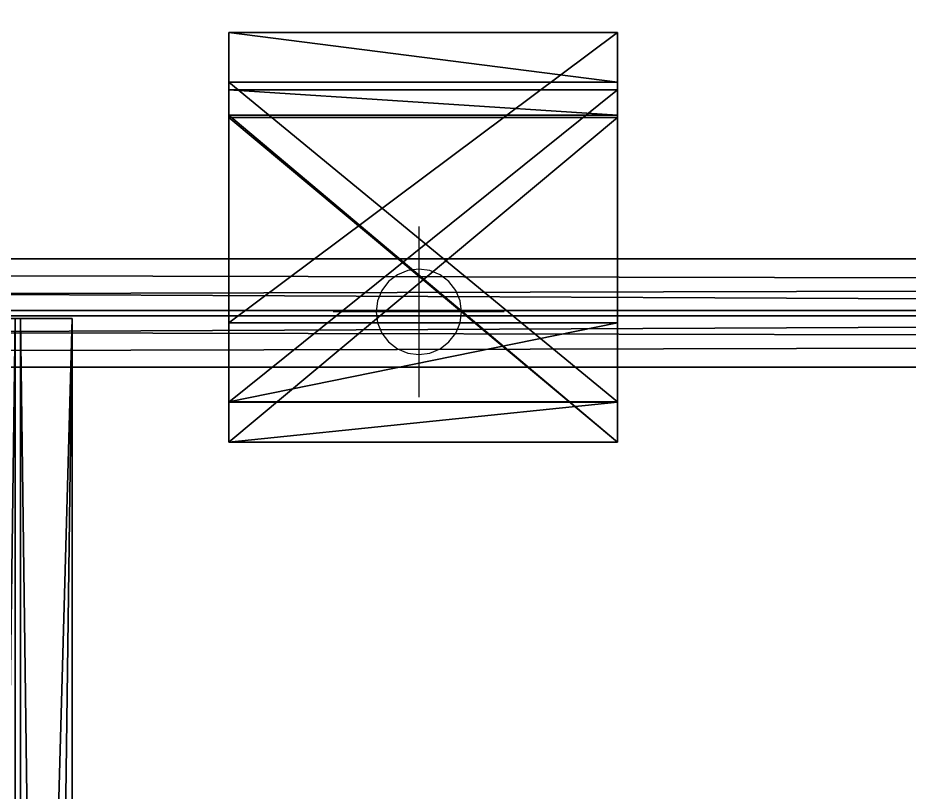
# Model space of a CAD drawing. Header units: metres. Extents: x -27 to 27, y -52.9 to 26.5.
# Drawn here: x -9.168 to -7.082, y -2.953 to -1.141 of the extents above; entities that cross this region are included whole.
import ezdxf

# ---------------------------------------------------------------- set-up
doc = ezdxf.new("R2010")
doc.units = ezdxf.units.M
for name, color, linetype, true_color in [('Rigging Audio', 7, 'Continuous', 0xffffff), ('Rigging Beams', 7, 'Continuous', 0xffffff), ('Rigging Points', 7, 'Continuous', 0xfff9f9)]:
    doc.layers.add(name, color=color, linetype=linetype, true_color=true_color)

# ---------------------------------------------------------------- blocks, each defined once
blk = doc.blocks.new('Rigging Point_ Circle')
for points in [[(0, 0.2, 0), (0, 0.1, 0)], [(-0.05, 0.0866, 0), (-0.0707, 0.0707, 0)], [(-0.0259, 0.0966, 0), (-0.05, 0.0866, 0)], [(0, 0.1, 0), (-0.0259, 0.0966, 0)], [(0.0259, 0.0966, 0), (0, 0.1, 0)], [(0, 0.1, 0), (0, 0, 0)], [(0.05, 0.0866, 0), (0.0259, 0.0966, 0)], [(0.0707, 0.0707, 0), (0.05, 0.0866, 0)], [(-0.0707, 0.0707, 0), (-0.0866, 0.05, 0)], [(0.0866, 0.05, 0), (0.0707, 0.0707, 0)], [(-0.0866, 0.05, 0), (-0.0966, 0.0259, 0)], [(0.1, 0, 0), (0.0966, 0.0259, 0), (0.0866, 0.05, 0)], [(-0.0966, 0.0259, 0), (-0.1, 0, 0)], [(-0.1, 0, 0), (-0.2, 0, 0)], [(0, 0, 0), (-0.1, 0, 0)], [(-0.1, 0, 0), (-0.0966, -0.0259, 0)], [(0.1, 0, 0), (0, 0, 0)], [(0.0966, -0.0259, 0), (0.1, 0, 0)], [(0.2, 0, 0), (0.1, 0, 0)], [(0, 0, 0), (0, -0.1, 0)], [(-0.0966, -0.0259, 0), (-0.0866, -0.05, 0)], [(0.0866, -0.05, 0), (0.0966, -0.0259, 0)], [(-0.0866, -0.05, 0), (-0.0707, -0.0707, 0)], [(0.0707, -0.0707, 0), (0.0866, -0.05, 0)], [(-0.0707, -0.0707, 0), (-0.05, -0.0866, 0)], [(0.05, -0.0866, 0), (0.0707, -0.0707, 0)], [(-0.05, -0.0866, 0), (-0.0259, -0.0966, 0)], [(-0.0259, -0.0966, 0), (0, -0.1, 0)], [(0, -0.1, 0), (0.0259, -0.0966, 0)], [(0, -0.1, 0), (0, -0.2, 0)], [(0.0259, -0.0966, 0), (0.05, -0.0866, 0)]]:
    blk.add_polyline3d(points)
blk = doc.blocks.new('Object_61')
mesh = blk.add_polyface()
corners = [(-0.27, -0.38, 0.455), (0.27, -0.38, 0.455), (0.17, 0.38, 0.455), (-0.17, 0.38, 0.455), (-0.17, 0.38, -0.455), (0.17, 0.38, -0.455), (0.27, -0.38, -0.455), (-0.27, -0.38, -0.455)]
mesh.append_faces([[corners[k] for k in face] for face in [(0, 3, 4), (6, 5, 2)]], dxfattribs={"vtx0": -1, "vtx1": -1, "vtx2": -1})
mesh.append_faces([[corners[k] for k in face] for face in [(3, 2, 5), (5, 4, 3), (4, 7, 0), (2, 1, 6)]], dxfattribs={"vtx0": -1, "vtx2": -1})
mesh.append_faces([[corners[k] for k in face] for face in [(0, 1, 2), (2, 3, 0), (4, 5, 6), (6, 7, 4), (7, 6, 1), (1, 0, 7)]], dxfattribs={"vtx2": -1})
blk = doc.blocks.new('Object_62')
mesh = blk.add_polyface()
corners = [(-0.27, -0.38, 0.455), (0.27, -0.38, 0.455), (0.17, 0.38, 0.455), (-0.17, 0.38, 0.455), (-0.17, 0.38, -0.455), (0.17, 0.38, -0.455), (0.27, -0.38, -0.455), (-0.27, -0.38, -0.455)]
mesh.append_faces([[corners[k] for k in face] for face in [(0, 3, 4), (6, 5, 2)]], dxfattribs={"vtx0": -1, "vtx1": -1, "vtx2": -1})
mesh.append_faces([[corners[k] for k in face] for face in [(3, 2, 5), (5, 4, 3), (4, 7, 0), (2, 1, 6)]], dxfattribs={"vtx0": -1, "vtx2": -1})
mesh.append_faces([[corners[k] for k in face] for face in [(0, 1, 2), (2, 3, 0), (4, 5, 6), (6, 7, 4), (7, 6, 1), (1, 0, 7)]], dxfattribs={"vtx2": -1})
blk = doc.blocks.new('Object_63')
mesh = blk.add_polyface()
corners = [(-0.27, -0.38, 0.455), (0.27, -0.38, 0.455), (0.17, 0.38, 0.455), (-0.17, 0.38, 0.455), (-0.17, 0.38, -0.455), (0.17, 0.38, -0.455), (0.27, -0.38, -0.455), (-0.27, -0.38, -0.455)]
mesh.append_faces([[corners[k] for k in face] for face in [(0, 3, 4), (6, 5, 2)]], dxfattribs={"vtx0": -1, "vtx1": -1, "vtx2": -1})
mesh.append_faces([[corners[k] for k in face] for face in [(3, 2, 5), (5, 4, 3), (4, 7, 0), (2, 1, 6)]], dxfattribs={"vtx0": -1, "vtx2": -1})
mesh.append_faces([[corners[k] for k in face] for face in [(0, 1, 2), (2, 3, 0), (4, 5, 6), (6, 7, 4), (7, 6, 1), (1, 0, 7)]], dxfattribs={"vtx2": -1})
blk = doc.blocks.new('Object_64')
mesh = blk.add_polyface()
corners = [(-0.27, -0.38, 0.455), (0.27, -0.38, 0.455), (0.17, 0.38, 0.455), (-0.17, 0.38, 0.455), (-0.17, 0.38, -0.455), (0.17, 0.38, -0.455), (0.27, -0.38, -0.455), (-0.27, -0.38, -0.455)]
mesh.append_faces([[corners[k] for k in face] for face in [(0, 3, 4), (6, 5, 2)]], dxfattribs={"vtx0": -1, "vtx1": -1, "vtx2": -1})
mesh.append_faces([[corners[k] for k in face] for face in [(3, 2, 5), (5, 4, 3), (4, 7, 0), (2, 1, 6)]], dxfattribs={"vtx0": -1, "vtx2": -1})
mesh.append_faces([[corners[k] for k in face] for face in [(0, 1, 2), (2, 3, 0), (4, 5, 6), (6, 7, 4), (7, 6, 1), (1, 0, 7)]], dxfattribs={"vtx2": -1})
blk = doc.blocks.new('Object_65')
mesh = blk.add_polyface()
corners = [(-0.27, -0.38, 0.455), (0.27, -0.38, 0.455), (0.17, 0.38, 0.455), (-0.17, 0.38, 0.455), (-0.17, 0.38, -0.455), (0.17, 0.38, -0.455), (0.27, -0.38, -0.455), (-0.27, -0.38, -0.455)]
mesh.append_faces([[corners[k] for k in face] for face in [(0, 3, 4), (6, 5, 2)]], dxfattribs={"vtx0": -1, "vtx1": -1, "vtx2": -1})
mesh.append_faces([[corners[k] for k in face] for face in [(3, 2, 5), (5, 4, 3), (4, 7, 0), (2, 1, 6)]], dxfattribs={"vtx0": -1, "vtx2": -1})
mesh.append_faces([[corners[k] for k in face] for face in [(0, 1, 2), (2, 3, 0), (4, 5, 6), (6, 7, 4), (7, 6, 1), (1, 0, 7)]], dxfattribs={"vtx2": -1})
blk = doc.blocks.new('Object_66')
mesh = blk.add_polyface()
corners = [(-0.27, -0.38, 0.455), (0.27, -0.38, 0.455), (0.17, 0.38, 0.455), (-0.17, 0.38, 0.455), (-0.17, 0.38, -0.455), (0.17, 0.38, -0.455), (0.27, -0.38, -0.455), (-0.27, -0.38, -0.455)]
mesh.append_faces([[corners[k] for k in face] for face in [(0, 3, 4), (6, 5, 2)]], dxfattribs={"vtx0": -1, "vtx1": -1, "vtx2": -1})
mesh.append_faces([[corners[k] for k in face] for face in [(3, 2, 5), (5, 4, 3), (4, 7, 0), (2, 1, 6)]], dxfattribs={"vtx0": -1, "vtx2": -1})
mesh.append_faces([[corners[k] for k in face] for face in [(0, 1, 2), (2, 3, 0), (4, 5, 6), (6, 7, 4), (7, 6, 1), (1, 0, 7)]], dxfattribs={"vtx2": -1})
blk = doc.blocks.new('Group_4')
at = {"layer": 'Rigging Audio', "extrusion": (-1, 1.11444e-07, -3.06191e-07), "xscale": 0.9999999403953552, "yscale": 0.9999999403953552, "zscale": 0.9999999403953552, "rotation": 69.99999967119774}
blk.add_blockref('Object_66', (1.5902, 2.9394, 8.2194), dxfattribs=at)
at = {"layer": 'Rigging Audio', "extrusion": (-1, 5.65818e-08, -3.20891e-07), "xscale": 0.9999998807907104, "yscale": 0.9999999403953552, "zscale": 0.9999998807907104, "rotation": 79.99999767274336}
blk.add_blockref('Object_65', (1.7132, 3.3957, 8.2194), dxfattribs=at)
at = {"layer": 'Rigging Audio', "extrusion": (-1, 0, -8.74228e-08), "xscale": 0.9999998807907104, "yscale": 0.9999998807907104, "zscale": 0.9999999403953552, "rotation": 90.00000250447816}
for name, p in [('Object_61', (1.7543, 5.4864, 8.2194)), ('Object_62', (1.7543, 4.9464, 8.2194)), ('Object_63', (1.7543, 4.4064, 8.2194)), ('Object_64', (1.7543, 3.8664, 8.2194))]:
    blk.add_blockref(name, p, dxfattribs=at)
blk = doc.blocks.new('Static_9')
mesh = blk.add_polyface()
corners = [(97.0534, 30.6896, 12.4333), (97.0534, 30.6896, 12.7635), (97.0534, 84.3851, 12.7635), (97.0534, 84.3851, 12.4333), (96.9327, 30.6896, 12.4333), (96.9327, 84.3851, 12.4333), (96.9327, 30.6896, 12.4206), (96.9327, 84.3851, 12.4206), (97.1868, 30.6896, 12.4206), (97.1868, 84.3851, 12.4206), (97.1868, 30.6896, 12.4333), (97.1868, 84.3851, 12.4333), (97.0661, 30.6896, 12.4333), (97.0661, 84.3851, 12.4333), (97.0661, 30.6896, 12.7635), (97.0661, 84.3851, 12.7635), (97.1868, 30.6896, 12.7635), (97.1868, 84.3851, 12.7635), (97.1868, 30.6896, 12.7762), (97.1868, 84.3851, 12.7762), (96.9327, 30.6896, 12.7762), (96.9327, 84.3851, 12.7762), (96.9327, 30.6896, 12.7635), (96.9327, 84.3851, 12.7635)]
mesh.append_faces([[corners[k] for k in face] for face in [(1, 14, 20), (0, 8, 12), (9, 3, 13), (2, 21, 15)]], dxfattribs={"vtx0": -1, "vtx1": -1, "vtx2": -1})
mesh.append_faces([[corners[k] for k in face] for face in [(14, 1, 0), (0, 6, 8), (14, 18, 20), (15, 3, 2)]], dxfattribs={"vtx0": -1, "vtx2": -1})
mesh.append_faces([[corners[k] for k in face] for face in [(3, 0, 2), (5, 4, 3), (7, 6, 5), (9, 8, 7), (11, 10, 9), (13, 12, 11), (15, 14, 13), (17, 16, 15), (19, 18, 17), (21, 20, 19), (23, 22, 21), (2, 1, 23)]], dxfattribs={"vtx1": -1})
mesh.append_faces([[corners[k] for k in face] for face in [(12, 14, 0), (15, 13, 3), (21, 19, 15), (9, 7, 3)]], dxfattribs={"vtx1": -1, "vtx2": -1})
mesh.append_faces([[corners[k] for k in face] for face in [(0, 1, 2), (4, 0, 3), (6, 4, 5), (8, 6, 7), (10, 8, 9), (12, 10, 11), (14, 12, 13), (16, 14, 15), (18, 16, 17), (20, 18, 19), (22, 20, 21), (1, 22, 23), (8, 10, 12), (20, 22, 1), (0, 4, 6), (14, 16, 18), (2, 23, 21), (13, 11, 9), (19, 17, 15), (7, 5, 3)]], dxfattribs={"vtx2": -1})
blk = doc.blocks.new('Static_10')
mesh = blk.add_polyface()
corners = [(97.0534, 30.6896, 15.9639), (97.0534, 30.6896, 16.2941), (97.0534, 84.3851, 16.2941), (97.0534, 84.3851, 15.9639), (96.9327, 30.6896, 15.9639), (96.9327, 84.3851, 15.9639), (96.9327, 30.6896, 15.9512), (96.9327, 84.3851, 15.9512), (97.1868, 30.6896, 15.9512), (97.1868, 84.3851, 15.9512), (97.1868, 30.6896, 15.9639), (97.1868, 84.3851, 15.9639), (97.0661, 30.6896, 15.9639), (97.0661, 84.3851, 15.9639), (97.0661, 30.6896, 16.2941), (97.0661, 84.3851, 16.2941), (97.1868, 30.6896, 16.2941), (97.1868, 84.3851, 16.2941), (97.1868, 30.6896, 16.3068), (97.1868, 84.3851, 16.3068), (96.9327, 30.6896, 16.3068), (96.9327, 84.3851, 16.3068), (96.9327, 30.6896, 16.2941), (96.9327, 84.3851, 16.2941)]
mesh.append_faces([[corners[k] for k in face] for face in [(1, 14, 20), (0, 8, 12), (9, 3, 13), (2, 21, 15)]], dxfattribs={"vtx0": -1, "vtx1": -1, "vtx2": -1})
mesh.append_faces([[corners[k] for k in face] for face in [(14, 1, 0), (0, 6, 8), (14, 18, 20), (15, 3, 2)]], dxfattribs={"vtx0": -1, "vtx2": -1})
mesh.append_faces([[corners[k] for k in face] for face in [(3, 0, 2), (5, 4, 3), (7, 6, 5), (9, 8, 7), (11, 10, 9), (13, 12, 11), (15, 14, 13), (17, 16, 15), (19, 18, 17), (21, 20, 19), (23, 22, 21), (2, 1, 23)]], dxfattribs={"vtx1": -1})
mesh.append_faces([[corners[k] for k in face] for face in [(12, 14, 0), (15, 13, 3), (21, 19, 15), (9, 7, 3)]], dxfattribs={"vtx1": -1, "vtx2": -1})
mesh.append_faces([[corners[k] for k in face] for face in [(0, 1, 2), (4, 0, 3), (6, 4, 5), (8, 6, 7), (10, 8, 9), (12, 10, 11), (14, 12, 13), (16, 14, 15), (18, 16, 17), (20, 18, 19), (22, 20, 21), (1, 22, 23), (8, 10, 12), (20, 22, 1), (0, 4, 6), (14, 16, 18), (2, 23, 21), (13, 11, 9), (19, 17, 15), (7, 5, 3)]], dxfattribs={"vtx2": -1})
blk = doc.blocks.new('Static_23')
mesh = blk.add_polyface()
corners = [(87.9285, 66.8083, 12.7381), (87.9285, 66.5544, 12.7381), (97.0471, 66.5544, 12.7381), (97.0471, 66.8083, 12.7381), (87.9285, 66.8083, 12.7254), (97.0471, 66.8083, 12.7254), (87.9285, 66.6877, 12.7254), (97.0471, 66.6877, 12.7254), (87.9285, 66.6877, 12.446), (97.0471, 66.6877, 12.446), (87.9285, 66.8083, 12.446), (97.0471, 66.8083, 12.446), (87.9285, 66.8083, 12.4333), (97.0471, 66.8083, 12.4333), (87.9285, 66.5544, 12.4333), (97.0471, 66.5544, 12.4333), (87.9285, 66.5544, 12.446), (97.0471, 66.5544, 12.446), (87.9285, 66.675, 12.446), (97.0471, 66.675, 12.446), (87.9285, 66.675, 12.7254), (97.0471, 66.675, 12.7254), (87.9285, 66.5544, 12.7254), (97.0471, 66.5544, 12.7254)]
mesh.append_faces([[corners[k] for k in face] for face in [(6, 20, 0), (8, 14, 18), (3, 21, 7), (19, 15, 9)]], dxfattribs={"vtx0": -1, "vtx1": -1, "vtx2": -1})
mesh.append_faces([[corners[k] for k in face] for face in [(20, 6, 8), (8, 12, 14), (20, 1, 0), (9, 21, 19)]], dxfattribs={"vtx0": -1, "vtx2": -1})
mesh.append_faces([[corners[k] for k in face] for face in [(3, 0, 2), (5, 4, 3), (7, 6, 5), (9, 8, 7), (11, 10, 9), (13, 12, 11), (15, 14, 13), (17, 16, 15), (19, 18, 17), (21, 20, 19), (23, 22, 21), (2, 1, 23)]], dxfattribs={"vtx1": -1})
mesh.append_faces([[corners[k] for k in face] for face in [(18, 20, 8), (9, 7, 21), (15, 13, 9), (3, 2, 21)]], dxfattribs={"vtx1": -1, "vtx2": -1})
mesh.append_faces([[corners[k] for k in face] for face in [(0, 1, 2), (4, 0, 3), (6, 4, 5), (8, 6, 7), (10, 8, 9), (12, 10, 11), (14, 12, 13), (16, 14, 15), (18, 16, 17), (20, 18, 19), (22, 20, 21), (1, 22, 23), (14, 16, 18), (0, 4, 6), (8, 10, 12), (20, 22, 1), (19, 17, 15), (7, 5, 3), (13, 11, 9), (2, 23, 21)]], dxfattribs={"vtx2": -1})
blk = doc.blocks.new('Group_16')
at = {"layer": 'Rigging Beams', "xscale": 0.9999998807907104, "yscale": 0.9999999403953552, "zscale": 0.9999998807907104, "rotation": 90.00000250447816}
for name in ['Static_9', 'Static_10', 'Static_23']:
    blk.add_blockref(name, (57.5134, -98.8915, 0), dxfattribs=at)
blk = doc.blocks.new('Group_15')
blk.add_blockref('Group_16', (0, 0))

msp = doc.modelspace()

# ---------------------------------------------------------------- block references
for name in ['Group_15', 'Group_4']:
    msp.add_blockref(name, (0, 0))
at = {"layer": 'Rigging Points'}
msp.add_blockref('Rigging Point_ Circle', (-8.2296, -1.8288), dxfattribs=at)

doc.saveas('drawing.dxf')
